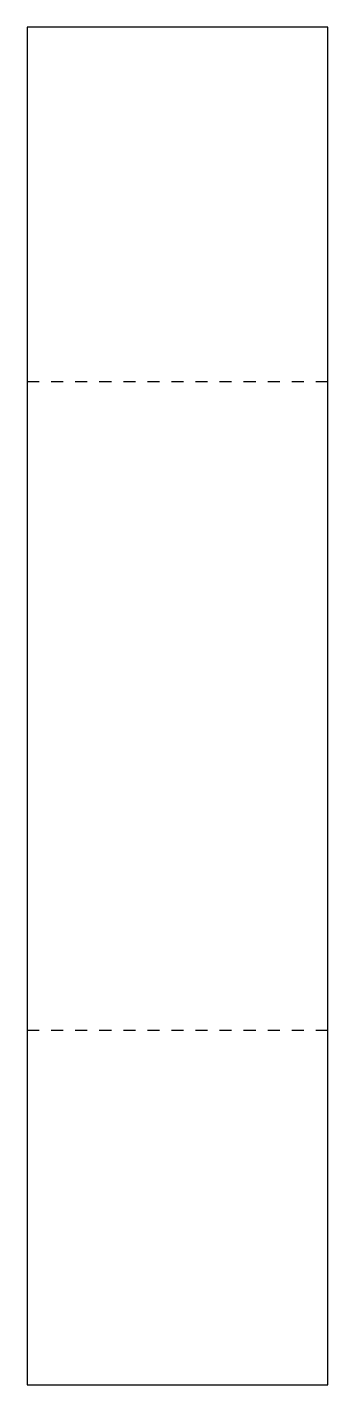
# Model space of a CAD drawing. Header units: millimetres. Extents: x -50 to 0, y -58 to 168.
import ezdxf

# ---------------------------------------------------------------- set-up
doc = ezdxf.new("R2010")
doc.units = ezdxf.units.MM
doc.linetypes.add('DOT', pattern=[4, 2, -2])
doc.layers.get('0').update_dxf_attribs({"color": 250, "linetype": 'CONTINUOUS'})
doc.layers.add('Bend', color=94, linetype='DOT')

msp = doc.modelspace()

# ---------------------------------------------------------------- linework, layer by layer
msp.add_lwpolyline([(-50, -57.78), (0, -57.78), (0, 167.78), (-50, 167.78)], close=True)
at = {"layer": 'Bend'}
for p, q in [((-50, 108.89), (0, 108.89)), ((0, 1.11), (-50, 1.11))]:
    msp.add_line(p, q, dxfattribs=at)

doc.saveas('drawing.dxf')
